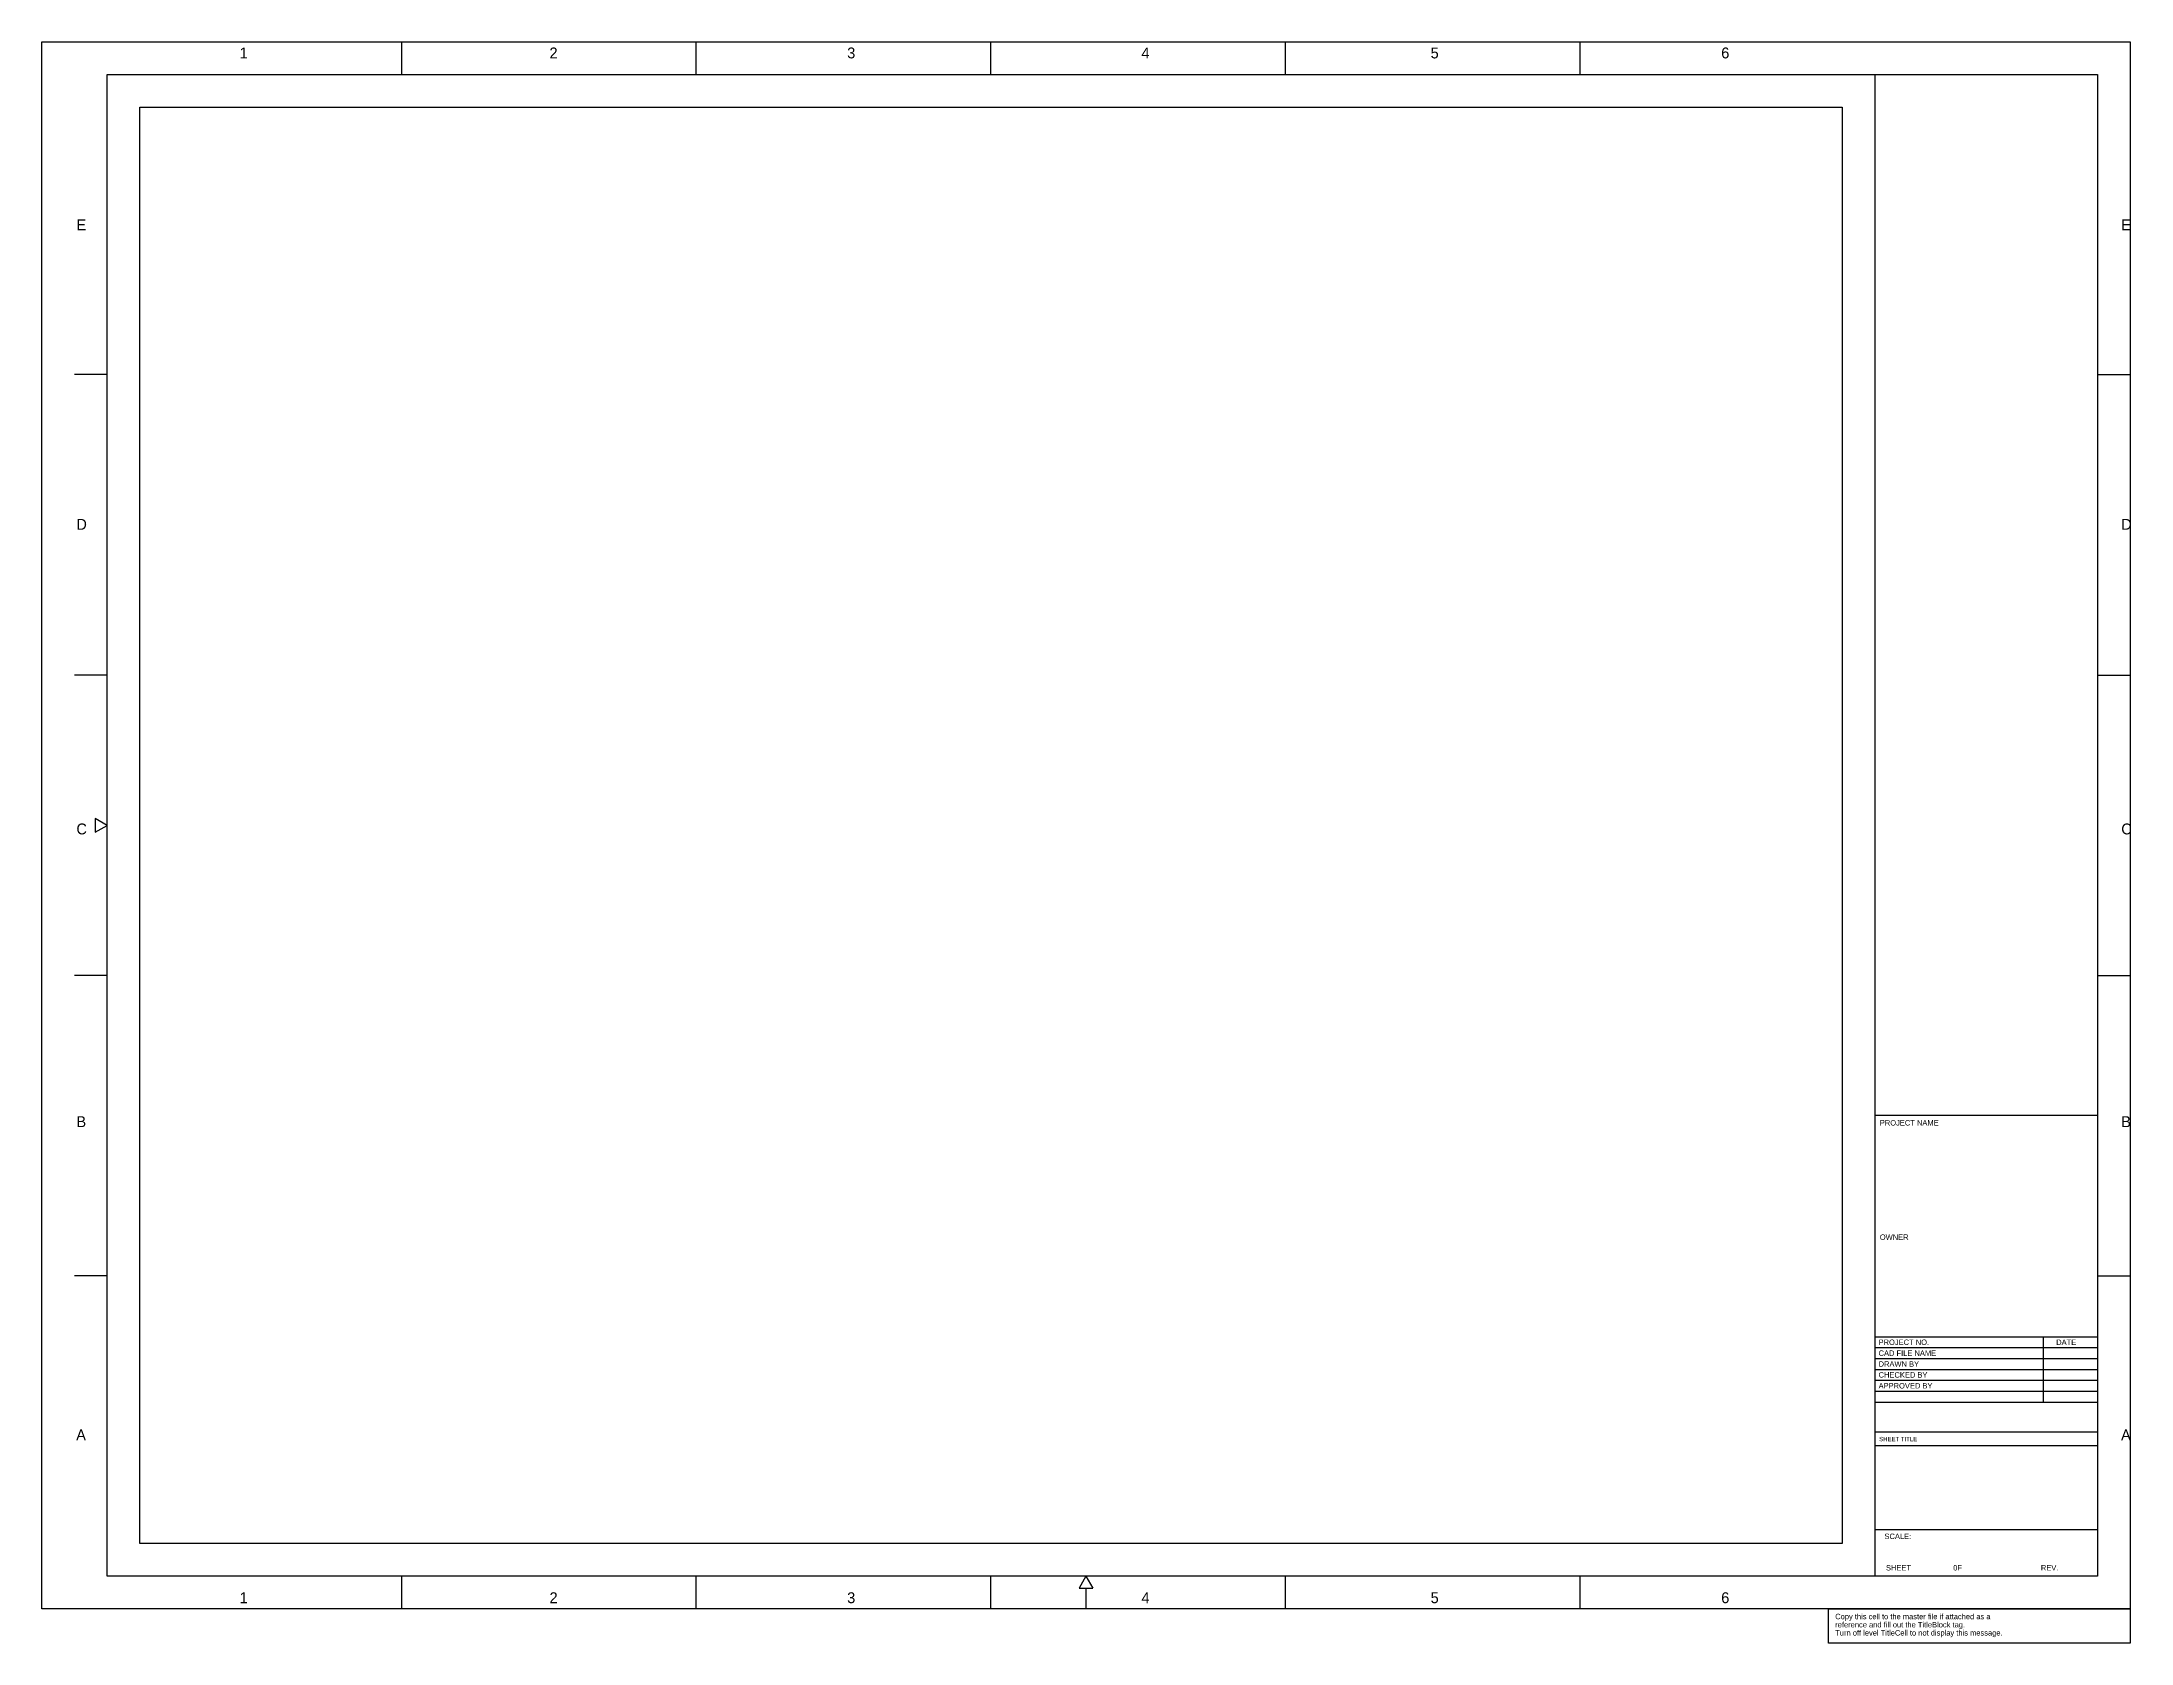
# Model space of a CAD drawing. Extents: x 0 to 48, y -0.8 to 36.
import ezdxf

# ---------------------------------------------------------------- set-up
doc = ezdxf.new("R2010")
doc.units = 0
for name, color, linetype in [('Border', 7, 'Continuous'), ('BorderPlot', 7, 'Continuous'), ('ClipShape', 7, 'Continuous'), ('TitleBlock', 7, 'Continuous'), ('TitleBlockT', 7, 'Continuous'), ('TitleCell', 7, 'Continuous')]:
    doc.layers.add(name, color=color, linetype=linetype)

msp = doc.modelspace()

# ---------------------------------------------------------------- linework, layer by layer
at = {"layer": 'Border'}
for p, q in [((8.272, 35.25), (8.272, 36)), ((15.043, 35.25), (15.043, 36)), ((21.815, 35.25), (21.815, 36)), ((28.587, 35.25), (28.587, 36)), ((35.358, 35.25), (35.358, 36)), ((42.13, 35.25), (42.13, 0.75)), ((1.5, 28.354), (0.75, 28.354)), ((47.25, 28.354), (48, 28.354)), ((1.5, 21.45), (0.75, 21.45)), ((47.25, 21.45), (48, 21.45)), ((1.5, 18), (1.229, 18.157)), ((1.229, 18.157), (1.229, 17.843)), ((1.229, 17.843), (1.5, 18)), ((1.5, 14.55), (0.75, 14.55)), ((47.25, 14.55), (48, 14.55)), ((1.5, 7.65), (0.75, 7.65)), ((47.25, 7.65), (48, 7.65)), ((8.272, 0), (8.272, 0.75)), ((15.043, 0), (15.043, 0.75)), ((21.815, 0), (21.815, 0.75)), ((24, 0.75), (23.843, 0.479)), ((24, 0.75), (24.157, 0.479)), ((28.587, 0), (28.587, 0.75)), ((35.358, 0), (35.358, 0.75)), ((23.843, 0.479), (24.157, 0.479)), ((24, 0.479), (24, 0))]:
    msp.add_line(p, q, dxfattribs=at)
msp.add_lwpolyline([(47.25, 0.75), (1.5, 0.75), (1.5, 35.25), (47.25, 35.25)], close=True, dxfattribs=at)
at = {"layer": 'BorderPlot'}
msp.add_lwpolyline([(0, 36), (48, 36), (48, 0), (0, 0)], close=True, dxfattribs=at)
at = {"layer": 'ClipShape'}
for p, q in [((2.25, 1.5), (2.25, 34.5)), ((2.25, 34.5), (41.38, 34.5)), ((41.38, 34.5), (41.38, 1.5)), ((41.38, 1.5), (2.25, 1.5))]:
    msp.add_line(p, q, dxfattribs=at)
at = {"layer": 'TitleBlock'}
for p, q in [((42.13, 11.34), (47.25, 11.34)), ((42.13, 6.251), (47.25, 6.251)), ((42.13, 6.001), (47.25, 6.001)), ((42.13, 5.751), (47.25, 5.751)), ((42.13, 5.501), (47.25, 5.501)), ((42.13, 5.251), (47.25, 5.251)), ((42.13, 5.001), (47.25, 5.001)), ((42.13, 4.751), (47.25, 4.751)), ((42.13, 4.067), (47.25, 4.067)), ((42.13, 3.755), (47.25, 3.755)), ((42.13, 1.826), (47.25, 1.826)), ((47.25, 0.75), (47.25, 0.75))]:
    msp.add_line(p, q, dxfattribs=at)
at = {"layer": 'TitleBlockT'}
msp.add_line((46.002, 6.251), (46.002, 4.751), dxfattribs=at)
at = {"layer": 'TitleCell'}
msp.add_lwpolyline([(41.067, 0), (48, 0), (48, -0.788), (41.067, -0.788)], close=True, dxfattribs=at)

# ---------------------------------------------------------------- texts
at = {"layer": 'Border'}
for s, p in [('1', (4.547, 35.619)), ('2', (11.67, 35.619)), ('3', (18.512, 35.619)), ('4', (25.276, 35.619)), ('5', (31.922, 35.619)), ('6', (38.602, 35.619)), ('E', (0.797, 31.671)), ('D', (0.795, 24.79)), ('C', (0.796, 17.792)), ('B', (0.796, 11.067)), ('A', (0.791, 3.873))]:
    msp.add_text(s, height=0.25, dxfattribs=at).set_placement(p)
for s, p in [('E', (47.797, 31.671)), ('D', (47.796, 24.79)), ('C', (47.797, 17.792)), ('B', (47.797, 11.067)), ('A', (47.792, 3.873)), ('1', (4.547, 0.131)), ('2', (11.67, 0.131)), ('3', (18.512, 0.131)), ('4', (25.276, 0.131)), ('5', (31.922, 0.131)), ('6', (38.602, 0.131))]:
    msp.add_text(s, height=0.25, rotation=360, dxfattribs=at).set_placement(p)
at = {"layer": 'TitleBlockT'}
for s, height, p in [('PROJECT NAME', 0.125, (42.247, 11.104)), ('OWNER', 0.125, (42.247, 8.477)), ('CAD FILE NAME', 0.125, (42.219, 5.813)), ('PROJECT NO.', 0.125, (42.219, 6.063)), ('DATE', 0.125, (46.301, 6.063)), ('CHECKED BY', 0.125, (42.219, 5.313)), ('DRAWN BY', 0.125, (42.219, 5.563)), ('APPROVED BY', 0.125, (42.219, 5.063)), ('SHEET TITLE', 0.1, (42.231, 3.851)), ('SCALE:', 0.125, (42.354, 1.604)), ('SHEET', 0.125, (42.389, 0.882)), ('0F', 0.125, (43.934, 0.882)), ('REV.', 0.125, (45.949, 0.882))]:
    msp.add_text(s, height=height, dxfattribs=at).set_placement(p)
at = {"layer": 'TitleCell'}
for s, p in [('Copy this cell to the master file if attached as a ', (41.222, -0.238)), ('reference and fill out the TitleBlock tag.', (41.222, -0.426)), ('Turn off level TitleCell to not display this message.', (41.222, -0.613))]:
    msp.add_text(s, height=0.125, dxfattribs=at).set_placement(p)

doc.saveas('drawing.dxf')
